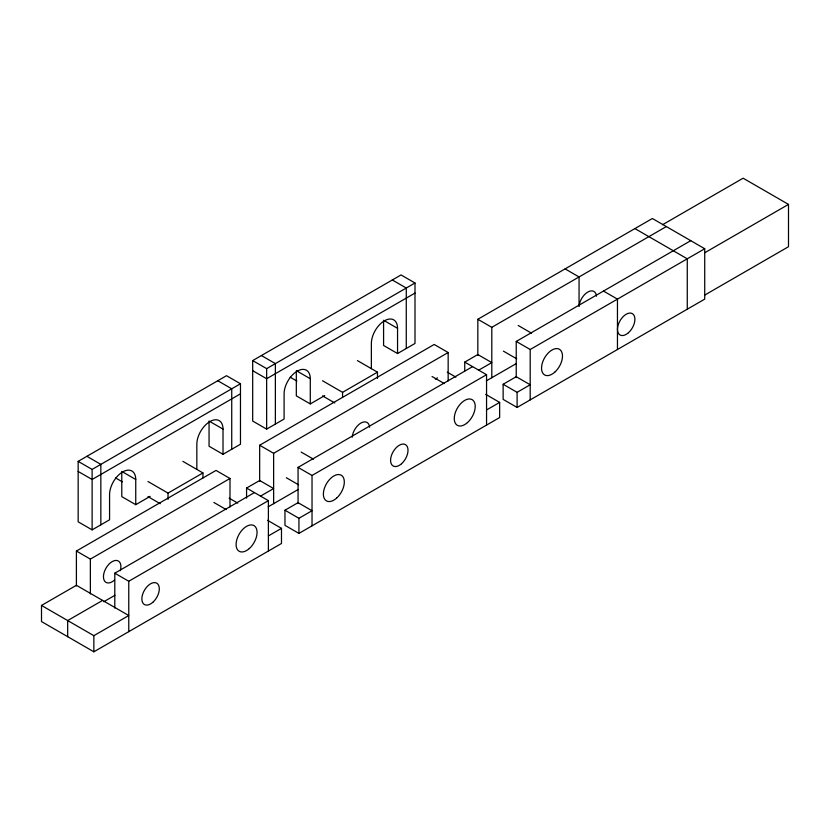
<?xml version="1.0" encoding="UTF-8"?>
<svg xmlns="http://www.w3.org/2000/svg" width="830" height="830" viewBox="0 0 830 830"><rect width="100%" height="100%" fill="white"/><g stroke="black" fill="none" stroke-linecap="round" stroke-linejoin="round"><path stroke-width="1.25" d="M121.782 471.43L121.782 496.62L135.747 504.682L135.747 479.491A18.509 10.686 -60 0 0 122.653 471.928A18.509 10.686 -60 0 0 109.57 494.607L109.57 519.798L92.12 529.872L78.155 521.811L78.155 461.356L226.507 375.7L240.472 383.761L240.472 444.226L223.011 454.301L209.056 446.239L209.056 421.049L223.011 429.11L223.011 454.301M296.32 371.923L296.32 395.858L310.285 403.92L310.285 378.729A18.509 10.686 -60 0 0 297.192 371.166A18.509 10.686 -60 0 0 284.099 393.835L284.099 419.036L266.648 429.11L252.683 421.049L252.683 360.583L401.035 274.938L415 282.999L415 343.454L397.549 353.538L383.585 345.477L383.585 320.276L397.549 328.338L397.549 353.538M78.155 461.356L92.12 469.417L240.472 383.761M252.683 360.583L266.648 368.645L415 282.999M240.472 393.835L92.12 479.491L78.155 471.43M415 293.073L266.648 378.729L252.683 370.668M135.747 504.682L150.189 496.35M310.285 403.92L324.717 395.578M147.979 481.514L168.034 493.093L202.945 472.944L202.945 477.976M322.517 380.752L342.572 392.331L377.474 372.172L377.474 378.47M76.402 585.918L76.402 551.037L216.028 470.423L229.993 478.485L229.993 506.902M259.666 481.4L259.666 445.233L434.194 344.46L448.159 352.522L448.159 380.949M477.831 355.448L477.831 319.27L652.37 218.508L704.722 248.741L704.722 299.122L517.1 407.447L503.136 399.386L503.136 384.269L516.229 376.706L530.194 384.767L517.1 392.331L503.136 384.269M662.568 224.712L743.12 178.201L788.5 204.398L788.5 246.718L704.587 295.169M76.402 551.037L90.366 559.098L229.993 478.485M259.666 445.233L273.63 453.294L448.159 352.522M477.831 319.27L491.796 327.331L666.324 226.569M41.5 605.443L76.402 585.295L128.764 615.528L93.863 635.676L41.5 605.443L41.5 621.566L93.863 651.799L281.484 543.474L281.484 528.357L267.519 520.296M246.572 498.135L246.572 488.05L259.666 480.497L273.63 488.559L260.537 496.112M435.294 379.103L437.472 377.847M464.738 370.917L464.738 362.098L477.831 354.545L491.796 362.606L478.703 370.159M114.799 608.079L114.799 573.198L254.426 492.584M298.063 503.571L298.063 467.394L472.592 366.632M516.229 377.608L516.229 341.441L690.757 240.679M114.799 573.198L128.764 581.259L268.391 500.646L268.391 551.037M298.063 467.394L312.028 475.455L486.556 374.693L486.556 425.074M516.229 341.441L530.194 349.503L704.722 248.741M102.588 600.412L67.676 620.56L67.676 636.683M704.587 252.849L788.5 204.398M103.771 601.74L114.945 595.286M268.173 506.819L298.24 489.461M486.339 380.866L516.405 363.509M284.97 510.222L298.063 502.669L312.028 510.73L298.935 518.283L284.97 510.222L284.97 525.338L298.935 533.4L499.65 417.521L499.65 402.405L485.685 394.343M268.391 535.921L281.484 528.357M486.556 409.958L499.65 402.405M634.909 228.582L687.271 258.815L687.271 309.196M565.095 268.889L579.06 276.95L579.06 305.917M603.493 291.06L617.458 299.122L617.458 349.503M518.19 325.474L531.563 333.193M392.31 279.969L406.275 288.031L406.275 348.496M503.385 351.121L516.748 358.84M464.738 362.098L486.556 374.693M447.287 372.172L455.877 377.131M432.046 376.498L444.299 383.574M357.419 360.594L377.474 372.172M296.32 370.668L310.285 378.729M261.409 355.551L275.373 363.613L275.373 424.068M290.21 377.214L296.891 381.074M322.517 395.869L334.77 402.944M217.782 380.742L231.736 388.803L231.736 449.258M301.145 452.07L313.398 459.146M286.329 477.727L298.582 484.803M246.572 488.05L268.391 500.646M182.891 461.366L202.945 472.944M229.122 498.135L237.712 503.094M213.87 502.461L226.134 509.537M122.653 471.928L135.747 479.491M86.88 456.313L100.845 464.375L100.845 524.83M115.681 477.976L122.363 481.836M147.979 496.631L160.242 503.706M530.194 349.503L530.194 399.884M517.1 392.331L517.1 407.447M491.796 327.331L491.796 377.712M371.363 368.645L371.363 343.454A18.509 10.686 -60 0 1 384.456 320.785A18.509 10.686 -60 0 1 397.549 328.338M342.572 392.331L342.572 397.363M312.028 475.455L312.028 525.846M298.935 518.283L298.935 533.4M273.63 453.294L273.63 503.675M266.648 368.645L266.648 429.11M196.835 469.417L196.835 444.226A18.509 10.686 -60 0 1 209.928 421.547A18.509 10.686 -60 0 1 223.011 429.11M168.034 493.093L168.034 499.39M128.764 581.259L128.764 631.651M93.863 635.676L93.863 651.799M92.12 469.417L92.12 529.872M90.366 559.098L90.366 593.979M579.091 306.26A12.346 7.128 -60 0 1 587.785 292.067A12.346 7.128 -60 0 1 596.48 296.217M352.2 437.254A12.346 7.128 -60 0 1 360.894 423.061A12.346 7.128 -60 0 1 369.589 427.211M114.592 579.994A12.346 7.128 -60 0 1 103.47 577.327A12.346 7.128 -60 0 1 113.565 560.945A12.346 7.128 -60 0 1 120.298 570.718M628.445 332.737A12.346 7.128 -60 0 0 632.356 313.626A12.346 7.128 -60 0 0 617.759 326.574A12.346 7.128 -60 0 0 628.445 332.737M401.554 463.731A12.346 7.128 -60 0 0 405.465 444.621A12.346 7.128 -60 0 0 390.868 457.569A12.346 7.128 -60 0 0 401.554 463.731M152.845 602.29A12.346 7.128 -60 0 0 156.756 583.168A12.346 7.128 -60 0 0 142.158 596.116A12.346 7.128 -60 0 0 152.845 602.29M249.291 548.557A14.805 8.549 -60 0 0 253.98 525.608A14.805 8.549 -60 0 0 236.457 541.15A14.805 8.549 -60 0 0 249.291 548.557M336.555 498.166A14.805 8.549 -60 0 0 341.244 475.227A14.805 8.549 -60 0 0 323.731 490.769A14.805 8.549 -60 0 0 336.555 498.166M467.456 422.595A14.805 8.549 -60 0 0 472.146 399.655A14.805 8.549 -60 0 0 454.622 415.187A14.805 8.549 -60 0 0 467.456 422.595M554.72 372.214A14.805 8.549 -60 0 0 559.41 349.274A14.805 8.549 -60 0 0 541.897 364.806A14.805 8.549 -60 0 0 554.72 372.214"/></g></svg>
